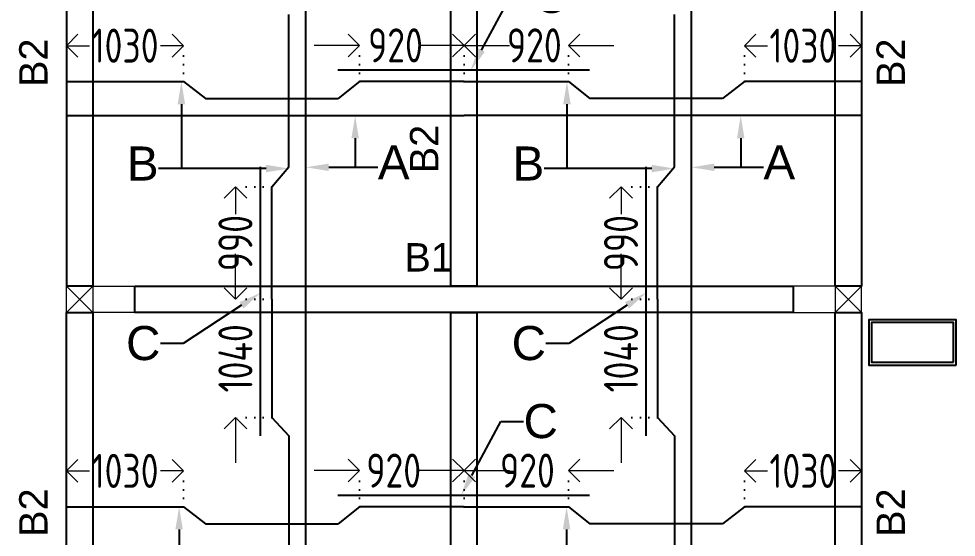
# Model space of a CAD drawing. Header units: inches. Extents: x -605 to 2991212, y -2872845 to 0.
# Drawn here: x 2823513 to 2831770, y -2103222 to -2098657 of the extents above; entities that cross this region are included whole.
import ezdxf
from ezdxf import colors
from ezdxf.entities.mleader import LeaderData, LeaderLine
from ezdxf.enums import TextEntityAlignment as Align
from ezdxf.math import Vec2, Vec3

# ---------------------------------------------------------------- set-up
doc = ezdxf.new("R2010")
doc.units = ezdxf.units.IN
doc.header["$LTSCALE"] = 600
doc.header["$MEASUREMENT"] = 0
doc.linetypes.add('DOT2', pattern=[0.125, 0, -0.125])
for name, color, linetype, lineweight in [('rDIMension', 1, 'Continuous', 18), ('rRCC 2', 40, 'Continuous', 15), ('rREINF 1', 1, 'Continuous', 25)]:
    doc.layers.add(name, color=color, linetype=linetype, lineweight=lineweight)
doc.layers.add('see level', color=2, linetype='Continuous')
doc.styles.add('DIM', font='geniso.shx', dxfattribs={"width": 0.85})
doc.styles.get("Standard").update_dxf_attribs({"font": 'arial.ttf'})
doc.dimstyles.new('ST-100', dxfattribs={"dimscale": 100, "dimtxt": 2.5, "dimasz": 2, "dimexe": 0.18, "dimexo": 0.0625, "dimgap": 0.2, "dimtad": 0, "dimdec": 0, "dimzin": 0, "dimdsep": 46, "dimtxsty": 'DIM', "dimblk": 'OPEN90', "dimcen": 0.09, "dimclrd": 256, "dimclrt": 7, "dimadec": 0, "dimazin": 0, "dimtfac": 1, "dimtdec": 0, "dimtofl": 0, "dimtmove": 0, "dimatfit": 3, "dimldrblk": 'OPEN90', "dimfxl": 1, "dimtolj": 1, "dimtzin": 0, "dimlwd": -1, "dimarcsym": 0})

# ---------------------------------------------------------------- blocks, each defined once
blk = doc.blocks.new('_Open90')
at = {"color": 0, "linetype": 'ByBlock', "lineweight": -2}
for p, q in [((-0.5, 0.5), (0, 0)), ((0, 0), (-1, 0)), ((0, 0), (-0.5, -0.5))]:
    blk.add_line(p, q, dxfattribs=at)
blk = doc.blocks.new('*D388')
at = {"layer": 'Defpoints', "color": 0, "linetype": 'ByBlock', "transparency": 16777216}
for p in [(2824964.7, -2098893.9), (2823934.7, -2099209.7), (2824964.7, -2099209.7)]:
    blk.add_point(p, dxfattribs=at)
at = {"layer": 'rDIMension', "color": 0, "linetype": 'DOT2', "lineweight": -2, "transparency": 16777216}
for p, q in [((2823934.7, -2099209.7), (2823934.7, -2098893.9)), ((2824964.7, -2099209.7), (2824964.7, -2098893.9))]:
    blk.add_line(p, q, dxfattribs=at)
at = {"layer": 'rDIMension', "transparency": 16777216}
for p, q in [((2824134.7, -2098893.9), (2824136.3, -2098893.9)), ((2824764.7, -2098893.9), (2824763, -2098893.9))]:
    blk.add_line(p, q, dxfattribs=at)
at = {"layer": 'rDIMension', "linetype": 'ByBlock', "transparency": 16777216, "xscale": 200, "yscale": 200, "zscale": 200, "rotation": 180}
blk.add_blockref('_Open90', (2823934.7, -2098893.9), dxfattribs=at)
at = {"layer": 'rDIMension', "linetype": 'ByBlock', "transparency": 16777216, "xscale": 200, "yscale": 200, "zscale": 200}
blk.add_blockref('_Open90', (2824964.7, -2098893.9), dxfattribs=at)
at = {"layer": 'rDIMension', "color": 7, "linetype": 'ByBlock', "transparency": 16777216, "insert": (2824449.7, -2098893.9), "char_height": 300, "attachment_point": 5, "style": 'DIM'}
blk.add_mtext('\\A1;1030', dxfattribs=at)
blk = doc.blocks.new('*D389')
at = {"layer": 'Defpoints', "color": 0, "linetype": 'ByBlock', "transparency": 16777216}
for p in [(2827434.7, -2098891.3), (2826514.7, -2099209.7), (2827434.7, -2099209.7)]:
    blk.add_point(p, dxfattribs=at)
at = {"layer": 'rDIMension', "transparency": 16777216}
for p, q in [((2826314.7, -2098891.3), (2826114.7, -2098891.3)), ((2827634.7, -2098891.3), (2827834.7, -2098891.3))]:
    blk.add_line(p, q, dxfattribs=at)
at = {"layer": 'rDIMension', "color": 0, "linetype": 'DOT2', "lineweight": -2, "transparency": 16777216}
for p, q in [((2826514.7, -2099209.7), (2826514.7, -2098891.3)), ((2827434.7, -2099209.7), (2827434.7, -2098891.3))]:
    blk.add_line(p, q, dxfattribs=at)
at = {"layer": 'rDIMension', "linetype": 'ByBlock', "transparency": 16777216, "xscale": 200, "yscale": 200, "zscale": 200}
blk.add_blockref('_Open90', (2826514.7, -2098891.3), dxfattribs=at)
at = {"layer": 'rDIMension', "linetype": 'ByBlock', "transparency": 16777216, "xscale": 200, "yscale": 200, "zscale": 200, "rotation": 180}
blk.add_blockref('_Open90', (2827434.7, -2098891.3), dxfattribs=at)
at = {"layer": 'rDIMension', "color": 7, "linetype": 'ByBlock', "transparency": 16777216, "insert": (2826831, -2098891.3), "char_height": 300, "attachment_point": 5, "style": 'DIM'}
blk.add_mtext('\\A1;920', dxfattribs=at)
blk = doc.blocks.new('*D390')
at = {"layer": 'Defpoints', "color": 0, "linetype": 'ByBlock', "transparency": 16777216}
for p in [(2829904.7, -2098893.9), (2829904.7, -2099209.7), (2830934.7, -2099209.7)]:
    blk.add_point(p, dxfattribs=at)
at = {"layer": 'rDIMension', "color": 0, "linetype": 'DOT2', "lineweight": -2, "transparency": 16777216}
for p, q in [((2829904.7, -2099209.7), (2829904.7, -2098893.9)), ((2830934.7, -2099209.7), (2830934.7, -2098893.9))]:
    blk.add_line(p, q, dxfattribs=at)
at = {"layer": 'rDIMension', "transparency": 16777216}
for p, q in [((2830104.7, -2098893.9), (2830106.3, -2098893.9)), ((2830734.7, -2098893.9), (2830733, -2098893.9))]:
    blk.add_line(p, q, dxfattribs=at)
at = {"layer": 'rDIMension', "linetype": 'ByBlock', "transparency": 16777216, "xscale": 200, "yscale": 200, "zscale": 200, "rotation": 180}
blk.add_blockref('_Open90', (2829904.7, -2098893.9), dxfattribs=at)
at = {"layer": 'rDIMension', "linetype": 'ByBlock', "transparency": 16777216, "xscale": 200, "yscale": 200, "zscale": 200}
blk.add_blockref('_Open90', (2830934.7, -2098893.9), dxfattribs=at)
at = {"layer": 'rDIMension', "color": 7, "linetype": 'ByBlock', "transparency": 16777216, "insert": (2830419.7, -2098893.9), "char_height": 300, "attachment_point": 5, "style": 'DIM'}
blk.add_mtext('\\A1;1030', dxfattribs=at)
blk = doc.blocks.new('*D391')
at = {"layer": 'Defpoints', "color": 0, "linetype": 'ByBlock', "transparency": 16777216}
for p in [(2827434.7, -2098891.3), (2827434.7, -2099209.7), (2828354.7, -2099209.7)]:
    blk.add_point(p, dxfattribs=at)
at = {"layer": 'rDIMension', "transparency": 16777216}
for p, q in [((2827234.7, -2098891.3), (2827034.7, -2098891.3)), ((2828554.7, -2098891.3), (2828754.7, -2098891.3))]:
    blk.add_line(p, q, dxfattribs=at)
at = {"layer": 'rDIMension', "color": 0, "linetype": 'DOT2', "lineweight": -2, "transparency": 16777216}
for p, q in [((2827434.7, -2099209.7), (2827434.7, -2098891.3)), ((2828354.7, -2099209.7), (2828354.7, -2098891.3))]:
    blk.add_line(p, q, dxfattribs=at)
at = {"layer": 'rDIMension', "linetype": 'ByBlock', "transparency": 16777216, "xscale": 200, "yscale": 200, "zscale": 200}
blk.add_blockref('_Open90', (2827434.7, -2098891.3), dxfattribs=at)
at = {"layer": 'rDIMension', "linetype": 'ByBlock', "transparency": 16777216, "xscale": 200, "yscale": 200, "zscale": 200, "rotation": 180}
blk.add_blockref('_Open90', (2828354.7, -2098891.3), dxfattribs=at)
at = {"layer": 'rDIMension', "color": 7, "linetype": 'ByBlock', "transparency": 16777216, "insert": (2828054, -2098891.3), "char_height": 300, "attachment_point": 5, "style": 'DIM'}
blk.add_mtext('\\A1;920', dxfattribs=at)
blk = doc.blocks.new('*D392')
at = {"layer": 'Defpoints', "color": 0, "linetype": 'ByBlock', "transparency": 16777216}
for p in [(2824964.7, -2102638), (2823934.7, -2102953.7), (2824964.7, -2102953.7)]:
    blk.add_point(p, dxfattribs=at)
at = {"layer": 'rDIMension', "color": 0, "linetype": 'DOT2', "lineweight": -2, "transparency": 16777216}
for p, q in [((2823934.7, -2102953.7), (2823934.7, -2102638)), ((2824964.7, -2102953.7), (2824964.7, -2102638))]:
    blk.add_line(p, q, dxfattribs=at)
at = {"layer": 'rDIMension', "transparency": 16777216}
for p, q in [((2824134.7, -2102638), (2824136.3, -2102638)), ((2824764.7, -2102638), (2824763, -2102638))]:
    blk.add_line(p, q, dxfattribs=at)
at = {"layer": 'rDIMension', "linetype": 'ByBlock', "transparency": 16777216, "xscale": 200, "yscale": 200, "zscale": 200, "rotation": 180}
blk.add_blockref('_Open90', (2823934.7, -2102638), dxfattribs=at)
at = {"layer": 'rDIMension', "linetype": 'ByBlock', "transparency": 16777216, "xscale": 200, "yscale": 200, "zscale": 200}
blk.add_blockref('_Open90', (2824964.7, -2102638), dxfattribs=at)
at = {"layer": 'rDIMension', "color": 7, "linetype": 'ByBlock', "transparency": 16777216, "insert": (2824449.7, -2102638), "char_height": 300, "attachment_point": 5, "style": 'DIM'}
blk.add_mtext('\\A1;1030', dxfattribs=at)
blk = doc.blocks.new('*D393')
at = {"layer": 'Defpoints', "color": 0, "linetype": 'ByBlock', "transparency": 16777216}
for p in [(2827434.7, -2102635.3), (2826514.7, -2102953.7), (2827434.7, -2102953.7)]:
    blk.add_point(p, dxfattribs=at)
at = {"layer": 'rDIMension', "transparency": 16777216}
for p, q in [((2826314.7, -2102635.3), (2826114.7, -2102635.3)), ((2827634.7, -2102635.3), (2827834.7, -2102635.3))]:
    blk.add_line(p, q, dxfattribs=at)
at = {"layer": 'rDIMension', "color": 0, "linetype": 'DOT2', "lineweight": -2, "transparency": 16777216}
for p, q in [((2826514.7, -2102953.7), (2826514.7, -2102635.3)), ((2827434.7, -2102953.7), (2827434.7, -2102635.3))]:
    blk.add_line(p, q, dxfattribs=at)
at = {"layer": 'rDIMension', "linetype": 'ByBlock', "transparency": 16777216, "xscale": 200, "yscale": 200, "zscale": 200}
blk.add_blockref('_Open90', (2826514.7, -2102635.3), dxfattribs=at)
at = {"layer": 'rDIMension', "linetype": 'ByBlock', "transparency": 16777216, "xscale": 200, "yscale": 200, "zscale": 200, "rotation": 180}
blk.add_blockref('_Open90', (2827434.7, -2102635.3), dxfattribs=at)
at = {"layer": 'rDIMension', "color": 7, "linetype": 'ByBlock', "transparency": 16777216, "insert": (2826815.5, -2102635.3), "char_height": 300, "attachment_point": 5, "style": 'DIM'}
blk.add_mtext('\\A1;920', dxfattribs=at)
blk = doc.blocks.new('*D394')
at = {"layer": 'Defpoints', "color": 0, "linetype": 'ByBlock', "transparency": 16777216}
for p in [(2829904.7, -2102638), (2829904.7, -2102953.7), (2830934.7, -2102953.7)]:
    blk.add_point(p, dxfattribs=at)
at = {"layer": 'rDIMension', "color": 0, "linetype": 'DOT2', "lineweight": -2, "transparency": 16777216}
for p, q in [((2829904.7, -2102953.7), (2829904.7, -2102638)), ((2830934.7, -2102953.7), (2830934.7, -2102638))]:
    blk.add_line(p, q, dxfattribs=at)
at = {"layer": 'rDIMension', "transparency": 16777216}
for p, q in [((2830104.7, -2102638), (2830106.3, -2102638)), ((2830734.7, -2102638), (2830733, -2102638))]:
    blk.add_line(p, q, dxfattribs=at)
at = {"layer": 'rDIMension', "linetype": 'ByBlock', "transparency": 16777216, "xscale": 200, "yscale": 200, "zscale": 200, "rotation": 180}
blk.add_blockref('_Open90', (2829904.7, -2102638), dxfattribs=at)
at = {"layer": 'rDIMension', "linetype": 'ByBlock', "transparency": 16777216, "xscale": 200, "yscale": 200, "zscale": 200}
blk.add_blockref('_Open90', (2830934.7, -2102638), dxfattribs=at)
at = {"layer": 'rDIMension', "color": 7, "linetype": 'ByBlock', "transparency": 16777216, "insert": (2830419.7, -2102638), "char_height": 300, "attachment_point": 5, "style": 'DIM'}
blk.add_mtext('\\A1;1030', dxfattribs=at)
blk = doc.blocks.new('*D278')
at = {"layer": 'Defpoints', "color": 0, "linetype": 'ByBlock', "transparency": 16777216}
for p in [(2825742.2, -2101126.9), (2825421.5, -2102166.9), (2825742.2, -2102166.9)]:
    blk.add_point(p, dxfattribs=at)
at = {"layer": 'rDIMension', "transparency": 16777216}
for p, q in [((2825421.5, -2100926.9), (2825421.5, -2100726.9)), ((2825421.5, -2102366.9), (2825421.5, -2102566.9))]:
    blk.add_line(p, q, dxfattribs=at)
at = {"layer": 'rDIMension', "color": 0, "linetype": 'DOT2', "lineweight": -2, "transparency": 16777216}
for p, q in [((2825742.2, -2101126.9), (2825421.5, -2101126.9)), ((2825742.2, -2102166.9), (2825421.5, -2102166.9))]:
    blk.add_line(p, q, dxfattribs=at)
at = {"layer": 'rDIMension', "linetype": 'ByBlock', "transparency": 16777216, "xscale": 200, "yscale": 200, "zscale": 200}
for p, rotation in [((2825421.5, -2101126.9), 270), ((2825421.5, -2102166.9), 90)]:
    blk.add_blockref('_Open90', p, dxfattribs=dict(at, rotation=rotation))
at = {"layer": 'rDIMension', "color": 7, "linetype": 'ByBlock', "transparency": 16777216, "insert": (2825421.5, -2101646.9), "char_height": 300, "attachment_point": 5, "rotation": 90, "style": 'DIM'}
blk.add_mtext('\\A1;1040', dxfattribs=at)
blk = doc.blocks.new('*D303')
at = {"layer": 'Defpoints', "color": 0, "linetype": 'ByBlock', "transparency": 16777216}
for p in [(2829138, -2101126.9), (2828817.3, -2102166.9), (2829138, -2102166.9)]:
    blk.add_point(p, dxfattribs=at)
at = {"layer": 'rDIMension', "transparency": 16777216}
for p, q in [((2828817.3, -2100926.9), (2828817.3, -2100726.9)), ((2828817.3, -2102366.9), (2828817.3, -2102566.9))]:
    blk.add_line(p, q, dxfattribs=at)
at = {"layer": 'rDIMension', "color": 0, "linetype": 'DOT2', "lineweight": -2, "transparency": 16777216}
for p, q in [((2829138, -2101126.9), (2828817.3, -2101126.9)), ((2829138, -2102166.9), (2828817.3, -2102166.9))]:
    blk.add_line(p, q, dxfattribs=at)
at = {"layer": 'rDIMension', "linetype": 'ByBlock', "transparency": 16777216, "xscale": 200, "yscale": 200, "zscale": 200}
for p, rotation in [((2828817.3, -2101126.9), 270), ((2828817.3, -2102166.9), 90)]:
    blk.add_blockref('_Open90', p, dxfattribs=dict(at, rotation=rotation))
at = {"layer": 'rDIMension', "color": 7, "linetype": 'ByBlock', "transparency": 16777216, "insert": (2828817.3, -2101646.9), "char_height": 300, "attachment_point": 5, "rotation": 90, "style": 'DIM'}
blk.add_mtext('\\A1;1040', dxfattribs=at)
blk = doc.blocks.new('*D304')
at = {"layer": 'Defpoints', "color": 0, "linetype": 'ByBlock', "transparency": 16777216}
for p in [(2828354.7, -2102635.3), (2827434.7, -2102953.7), (2828354.7, -2102953.7)]:
    blk.add_point(p, dxfattribs=at)
at = {"layer": 'rDIMension', "transparency": 16777216}
for p, q in [((2827234.7, -2102635.3), (2827034.7, -2102635.3)), ((2828554.7, -2102635.3), (2828754.7, -2102635.3))]:
    blk.add_line(p, q, dxfattribs=at)
at = {"layer": 'rDIMension', "color": 0, "linetype": 'DOT2', "lineweight": -2, "transparency": 16777216}
for p, q in [((2827434.7, -2102953.7), (2827434.7, -2102635.3)), ((2828354.7, -2102953.7), (2828354.7, -2102635.3))]:
    blk.add_line(p, q, dxfattribs=at)
at = {"layer": 'rDIMension', "linetype": 'ByBlock', "transparency": 16777216, "xscale": 200, "yscale": 200, "zscale": 200}
blk.add_blockref('_Open90', (2827434.7, -2102635.3), dxfattribs=at)
at = {"layer": 'rDIMension', "linetype": 'ByBlock', "transparency": 16777216, "xscale": 200, "yscale": 200, "zscale": 200, "rotation": 180}
blk.add_blockref('_Open90', (2828354.7, -2102635.3), dxfattribs=at)
at = {"layer": 'rDIMension', "color": 7, "linetype": 'ByBlock', "transparency": 16777216, "insert": (2827993.1, -2102635.3), "char_height": 300, "attachment_point": 5, "style": 'DIM'}
blk.add_mtext('\\A1;920', dxfattribs=at)
blk = doc.blocks.new('*D279')
at = {"layer": 'Defpoints', "color": 0, "linetype": 'ByBlock', "transparency": 16777216}
for p in [(2825421.5, -2100136.9), (2825742.2, -2100136.9), (2825742.2, -2101126.9)]:
    blk.add_point(p, dxfattribs=at)
at = {"layer": 'rDIMension', "color": 0, "linetype": 'DOT2', "lineweight": -2, "transparency": 16777216}
for p, q in [((2825742.2, -2100136.9), (2825421.5, -2100136.9)), ((2825742.2, -2101126.9), (2825421.5, -2101126.9))]:
    blk.add_line(p, q, dxfattribs=at)
at = {"layer": 'rDIMension', "transparency": 16777216}
for p, q in [((2825421.5, -2100336.9), (2825421.5, -2100376.6)), ((2825421.5, -2100926.9), (2825421.5, -2100887.3))]:
    blk.add_line(p, q, dxfattribs=at)
at = {"layer": 'rDIMension', "linetype": 'ByBlock', "transparency": 16777216, "xscale": 200, "yscale": 200, "zscale": 200}
for p, rotation in [((2825421.5, -2100136.9), 90), ((2825421.5, -2101126.9), 270)]:
    blk.add_blockref('_Open90', p, dxfattribs=dict(at, rotation=rotation))
at = {"layer": 'rDIMension', "color": 7, "linetype": 'ByBlock', "transparency": 16777216, "insert": (2825421.5, -2100631.9), "char_height": 300, "attachment_point": 5, "rotation": 90, "style": 'DIM'}
blk.add_mtext('\\A1;990', dxfattribs=at)
blk = doc.blocks.new('*D281')
at = {"layer": 'Defpoints', "color": 0, "linetype": 'ByBlock', "transparency": 16777216}
for p in [(2828817.3, -2100136.9), (2829138, -2100136.9), (2829138, -2101126.9)]:
    blk.add_point(p, dxfattribs=at)
at = {"layer": 'rDIMension', "color": 0, "linetype": 'DOT2', "lineweight": -2, "transparency": 16777216}
for p, q in [((2829138, -2100136.9), (2828817.3, -2100136.9)), ((2829138, -2101126.9), (2828817.3, -2101126.9))]:
    blk.add_line(p, q, dxfattribs=at)
at = {"layer": 'rDIMension', "transparency": 16777216}
for p, q in [((2828817.3, -2100336.9), (2828817.3, -2100376.6)), ((2828817.3, -2100926.9), (2828817.3, -2100887.3))]:
    blk.add_line(p, q, dxfattribs=at)
at = {"layer": 'rDIMension', "linetype": 'ByBlock', "transparency": 16777216, "xscale": 200, "yscale": 200, "zscale": 200}
for p, rotation in [((2828817.3, -2100136.9), 90), ((2828817.3, -2101126.9), 270)]:
    blk.add_blockref('_Open90', p, dxfattribs=dict(at, rotation=rotation))
at = {"layer": 'rDIMension', "color": 7, "linetype": 'ByBlock', "transparency": 16777216, "insert": (2828817.3, -2100631.9), "char_height": 300, "attachment_point": 5, "rotation": 90, "style": 'DIM'}
blk.add_mtext('\\A1;990', dxfattribs=at)

msp = doc.modelspace()

# ---------------------------------------------------------------- linework, layer by layer
at = {"color": 4, "linetype": 'ByBlock'}
for points in [[(2826042.2, -2101126.9), (2826042.2, -2097452.5)], [(2829438, -2101126.9), (2829438, -2097452.5)], [(2825892.2, -2099960.1), (2825892.2, -2098619.3)], [(2829288, -2099960.1), (2829288, -2098619.3)], [(2828540.7, -2099109.7), (2826324.2, -2099109.7)], [(2823934.7, -2099209.7), (2824964.7, -2099209.7), (2825157.9, -2099359.7)], [(2827434.7, -2099209.7), (2826514.7, -2099209.7), (2826326.4, -2099359.7)], [(2827434.7, -2099209.7), (2828354.7, -2099209.7), (2828542.9, -2099359.7)], [(2830934.7, -2099209.7), (2829904.7, -2099209.7), (2829711.4, -2099359.7)], [(2825157.9, -2099359.7), (2826326.4, -2099359.7)], [(2829711.4, -2099359.7), (2828542.9, -2099359.7)], [(2823934.7, -2099509.7), (2827434.7, -2099509.7)], [(2830934.7, -2099509.7), (2827434.7, -2099509.7)], [(2825642.2, -2102328.8), (2825642.2, -2099960.1)], [(2825742.2, -2101126.9), (2825742.2, -2100136.9), (2825892.2, -2099960.1)], [(2829038, -2102328.8), (2829038, -2099960.1)], [(2829138, -2101126.9), (2829138, -2100136.9), (2829288, -2099960.1)], [(2825742.2, -2101126.9), (2825742.2, -2102166.9), (2825892.2, -2102328.8)], [(2826042.2, -2105016.9), (2826042.2, -2101126.9)], [(2829138, -2101126.9), (2829138, -2102166.9), (2829288, -2102328.8)], [(2829438, -2105016.9), (2829438, -2101126.9)], [(2825892.2, -2102328.8), (2825892.2, -2103815.1)], [(2829288, -2102328.8), (2829288, -2103815.1)], [(2828540.7, -2102853.7), (2826324.2, -2102853.7)], [(2823934.7, -2102953.7), (2824964.7, -2102953.7), (2825157.9, -2103103.7)], [(2827434.7, -2102953.7), (2826514.7, -2102953.7), (2826326.4, -2103103.7)], [(2827434.7, -2102953.7), (2828354.7, -2102953.7), (2828542.9, -2103103.7)], [(2830934.7, -2102953.7), (2829904.7, -2102953.7), (2829711.4, -2103103.7)], [(2825157.9, -2103103.7), (2826326.4, -2103103.7)], [(2829711.4, -2103103.7), (2828542.9, -2103103.7)]]:
    msp.add_lwpolyline(points, dxfattribs=at)
at = {"color": 1, "linetype": 'ByBlock'}
for points in [[(2823936.9, -2097567.5), (2824164.7, -2097567.5), (2824164.7, -2101011.9), (2823936.9, -2101011.9)], [(2827319.7, -2097567.5), (2827547.5, -2097567.5), (2827547.5, -2101011.9), (2827319.7, -2101011.9)], [(2830704.7, -2097567.5), (2830934.7, -2097567.5), (2830934.7, -2101011.9), (2830704.7, -2101011.9)], [(2824534.7, -2101011.9), (2830334.7, -2101011.9), (2830334.7, -2101241.9), (2824534.7, -2101241.9)], [(2823934.7, -2101241.9), (2824164.7, -2101241.9), (2824164.7, -2104901.9), (2823934.7, -2104901.9)], [(2827317.5, -2101241.9), (2827547.5, -2101241.9), (2827547.5, -2104901.9), (2827317.5, -2104901.9)], [(2830704.7, -2101241.9), (2830934.7, -2101241.9), (2830934.7, -2104901.9), (2830704.7, -2104901.9)]]:
    msp.add_lwpolyline(points, close=True, dxfattribs=at)
at = {"color": 6, "linetype": 'ByBlock'}
msp.add_lwpolyline([(2831769.7, -2101706.9), (2831769.7, -2101306.9), (2830999.7, -2101306.9), (2830999.7, -2101706.9)], close=True, dxfattribs=at)
at = {"color": 3, "linetype": 'ByBlock'}
msp.add_lwpolyline([(2831744.7, -2101681.9), (2831744.7, -2101331.9), (2831024.7, -2101331.9), (2831024.7, -2101681.9)], close=True, dxfattribs=at)
at = {"layer": 'rRCC 2', "color": 6}
for p, q in [((2823934.7, -2101011.9), (2824164.7, -2101241.9)), ((2823934.7, -2101241.9), (2824164.7, -2101011.9)), ((2830934.7, -2101011.9), (2830704.7, -2101241.9)), ((2830934.7, -2101241.9), (2830704.7, -2101011.9))]:
    msp.add_line(p, q, dxfattribs=at)
for points in [[(2823934.7, -2101241.9), (2823934.7, -2101011.9), (2824534.7, -2101011.9), (2824534.7, -2101241.9)], [(2823934.7, -2101011.9), (2824164.7, -2101011.9), (2824164.7, -2101241.9), (2823934.7, -2101241.9)], [(2830934.7, -2101241.9), (2830934.7, -2101011.9), (2830334.7, -2101011.9), (2830334.7, -2101241.9)], [(2830934.7, -2101011.9), (2830704.7, -2101011.9), (2830704.7, -2101241.9), (2830934.7, -2101241.9)]]:
    msp.add_lwpolyline(points, close=True, dxfattribs=at)
at = {"layer": 'see level', "color": 4, "linetype": 'ByBlock', "lineweight": 20}
msp.add_line((2824164.7, -2101011.9), (2823934.7, -2101011.9), dxfattribs=at)

# ---------------------------------------------------------------- texts
at = {"layer": 'rRCC 2'}
for p in [(2823642, -2099044.4), (2831192.4, -2099044.4), (2827083.3, -2099804.2), (2823642, -2103005.6), (2831192.4, -2103005.6)]:
    msp.add_text('B2', height=250, rotation=90, dxfattribs=at).set_placement(p, align=Align.MIDDLE_CENTER)
msp.add_text('B1', height=250, dxfattribs=at).set_placement((2827123.4, -2100757.7), align=Align.MIDDLE_CENTER)

# ---------------------------------------------------------------- dimensions: what is measured, and where the dimension line sits
at = {"layer": 'rDIMension', "color": 1, "linetype": 'ByBlock'}
for base, p1, p2, override, picture, middle in [((2824964.7, -2098893.9), (2823934.7, -2099209.7), (2824964.7, -2099209.7), {"dimtxt": 3, "dimasz": 2, "dimexe": 0, "dimexo": 0, "dimtmove": 1, "dimfxl": 1.25, "dimtfillclr": 256, "dimarcsym": 2}, '*D388', (2824449.7, -2098893.9)), ((2827434.7, -2098891.3), (2826514.7, -2099209.7), (2827434.7, -2099209.7), {"dimtxt": 3, "dimexe": 0, "dimexo": 0, "dimtmove": 1, "dimfxl": 1.25, "dimtfillclr": 256, "dimarcsym": 2}, '*D389', (2826831, -2098891.3)), ((2824964.7, -2102638), (2823934.7, -2102953.7), (2824964.7, -2102953.7), {"dimtxt": 3, "dimasz": 2, "dimexe": 0, "dimexo": 0, "dimtmove": 1, "dimfxl": 1.25, "dimtfillclr": 256, "dimarcsym": 2}, '*D392', (2824449.7, -2102638)), ((2827434.7, -2102635.3), (2826514.7, -2102953.7), (2827434.7, -2102953.7), {"dimtxt": 3, "dimexe": 0, "dimexo": 0, "dimtmove": 1, "dimfxl": 1.25, "dimtfillclr": 256, "dimarcsym": 2}, '*D393', (2826815.5, -2102635.3))]:
    dim = msp.add_linear_dim(base=base, p1=p1, p2=p2, dimstyle='ST-100', override=override, dxfattribs=at)
    dim.commit()
    dim.dimension.update_dxf_attribs({"geometry": picture, "text_midpoint": middle, "dimtype": 160})
for base, p1, p2, override, picture, middle in [((2827434.7, -2098891.3), (2828354.7, -2099209.7), (2827434.7, -2099209.7), {"dimtxt": 3, "dimexe": 0, "dimexo": 0, "dimtmove": 1, "dimfxl": 1.25, "dimtfillclr": 256, "dimarcsym": 2}, '*D391', (2828054, -2098891.3)), ((2829904.7, -2098893.9), (2830934.7, -2099209.7), (2829904.7, -2099209.7), {"dimtxt": 3, "dimasz": 2, "dimexe": 0, "dimexo": 0, "dimtmove": 1, "dimfxl": 1.25, "dimtfillclr": 256, "dimarcsym": 2}, '*D390', (2830419.7, -2098893.9)), ((2829904.7, -2102638), (2830934.7, -2102953.7), (2829904.7, -2102953.7), {"dimtxt": 3, "dimasz": 2, "dimexe": 0, "dimexo": 0, "dimtmove": 1, "dimfxl": 1.25, "dimtfillclr": 256, "dimarcsym": 2}, '*D394', (2830419.7, -2102638))]:
    dim = msp.add_linear_dim(base=base, p1=p1, p2=p2, angle=180, dimstyle='ST-100', override=override, dxfattribs=at)
    dim.commit()
    dim.dimension.update_dxf_attribs({"geometry": picture, "text_midpoint": middle, "dimtype": 160})
for base, p1, p2, picture, middle in [((2825421.5, -2100136.9), (2825742.2, -2101126.9), (2825742.2, -2100136.9), '*D279', (2825421.5, -2100631.9)), ((2828817.3, -2100136.9), (2829138, -2101126.9), (2829138, -2100136.9), '*D281', (2828817.3, -2100631.9)), ((2825421.5, -2102166.9), (2825742.2, -2101126.9), (2825742.2, -2102166.9), '*D278', (2825421.5, -2101646.9)), ((2828817.3, -2102166.9), (2829138, -2101126.9), (2829138, -2102166.9), '*D303', (2828817.3, -2101646.9))]:
    dim = msp.add_linear_dim(base=base, p1=p1, p2=p2, angle=90, dimstyle='ST-100', override={"dimtxt": 3, "dimexe": 0, "dimexo": 0, "dimtmove": 1, "dimfxl": 1.25, "dimtfillclr": 256, "dimarcsym": 2}, dxfattribs=at)
    dim.commit()
    dim.dimension.update_dxf_attribs({"geometry": picture, "text_midpoint": middle})
at = {"layer": 'rDIMension', "color": 4, "linetype": 'ByBlock'}
dim = msp.add_linear_dim(base=(2828354.7, -2102635.3), p1=(2827434.7, -2102953.7), p2=(2828354.7, -2102953.7), dimstyle='ST-100', override={"dimtxt": 3, "dimexe": 0, "dimexo": 0, "dimtmove": 1, "dimfxl": 1.25, "dimtfillclr": 256, "dimarcsym": 2}, dxfattribs=at)
dim.commit()
dim.dimension.update_dxf_attribs({"geometry": '*D304', "text_midpoint": (2827993.1, -2102635.3), "dimtype": 160})

# ---------------------------------------------------------------- leaders
at = {"layer": 'rREINF 1', "color": 3, "linetype": 'ByBlock'}
ml = msp.add_multileader_mtext('Standard', dxfattribs=at)
ml.set_content('C', color=3)
ml.set_leader_properties()
ml.build(insert=Vec2(0, 0))
ml.multileader.update_dxf_attribs({"text_top_attachment_type": 0, "text_bottom_attachment_type": 0, "dogleg_length": 200, "arrow_head_size": 200})
ctx = ml.context
ctx.base_point, ctx.char_height, ctx.arrow_head_size, ctx.landing_gap_size, ctx.plane_origin = Vec3(2828043.6, -2098457.8), 300, 200, 0.09, Vec3(2827072.8, -2099360.3)
notes = []
notes.append((ctx, [(0, (1, 1, 0), (2827843.6, -2098457.8), (1, 0), 200, [(0, [(2827494.2, -2099109.7)], 256, [])])]))
ctx.mtext.insert, ctx.mtext.flow_direction = Vec3(2828043.7, -2098305.2), 5
ml = msp.add_multileader_mtext('Standard', dxfattribs=at)
ml.set_content('B', color=3)
ml.set_leader_properties()
ml.build(insert=Vec2(0, 0))
ml.multileader.update_dxf_attribs({"text_top_attachment_type": 0, "text_bottom_attachment_type": 0, "dogleg_length": 200, "arrow_head_size": 200})
ctx = ml.context
ctx.base_point, ctx.char_height, ctx.arrow_head_size, ctx.landing_gap_size, ctx.plane_origin = Vec3(2824518.7, -2099976), 300, 200, 0.09, Vec3(2824979.6, -2099382.8)
ctx.text_align_type = 2
notes.append((ctx, [(0, (1, 1, 0), (2824945.4, -2099976), (-1, 0), 200, [(0, [(2824945.4, -2099209.7)], 256, [])])]))
ctx.mtext.insert, ctx.mtext.alignment, ctx.mtext.flow_direction = Vec3(2824745.3, -2099781.6), 3, 5
ml = msp.add_multileader_mtext('Standard', dxfattribs=at)
ml.set_content('B', color=3)
ml.set_leader_properties()
ml.build(insert=Vec2(0, 0))
ml.multileader.update_dxf_attribs({"text_top_attachment_type": 0, "text_bottom_attachment_type": 0, "dogleg_length": 200, "arrow_head_size": 200})
ctx = ml.context
ctx.base_point, ctx.char_height, ctx.arrow_head_size, ctx.landing_gap_size, ctx.plane_origin = Vec3(2827914.5, -2099976), 300, 200, 0.09, Vec3(2828375.4, -2099382.8)
ctx.text_align_type = 2
notes.append((ctx, [(0, (1, 1, 0), (2828341.2, -2099976), (-1, 0), 200, [(0, [(2828341.2, -2099209.7)], 256, [])])]))
ctx.mtext.insert, ctx.mtext.alignment, ctx.mtext.flow_direction = Vec3(2828141.2, -2099781.6), 3, 5
ml = msp.add_multileader_mtext('Standard', dxfattribs=at)
ml.set_content('A', color=3)
ml.set_leader_properties()
ml.build(insert=Vec2(0, 0))
ml.multileader.update_dxf_attribs({"text_top_attachment_type": 0, "text_bottom_attachment_type": 0, "dogleg_length": 200, "arrow_head_size": 200})
ctx = ml.context
ctx.base_point, ctx.char_height, ctx.arrow_head_size, ctx.landing_gap_size, ctx.plane_origin = Vec3(2826675.8, -2099964.9), 300, 200, 0.09, Vec3(2826629.2, -2099371.6)
notes.append((ctx, [(0, (1, 1, 0), (2826475.8, -2099964.9), (1, 0), 200, [(0, [(2826475.8, -2099509.7)], 256, [])])]))
ctx.mtext.insert, ctx.mtext.flow_direction = Vec3(2826675.9, -2099770.5), 5
ml = msp.add_multileader_mtext('Standard', dxfattribs=at)
ml.set_content('A', color=3)
ml.set_leader_properties()
ml.build(insert=Vec2(0, 0))
ml.multileader.update_dxf_attribs({"text_top_attachment_type": 0, "text_bottom_attachment_type": 0, "dogleg_length": 200, "arrow_head_size": 200})
ctx = ml.context
ctx.base_point, ctx.char_height, ctx.arrow_head_size, ctx.landing_gap_size, ctx.plane_origin = Vec3(2830071.6, -2099964.9), 300, 200, 0.09, Vec3(2830025, -2099371.6)
notes.append((ctx, [(0, (1, 1, 0), (2829871.6, -2099964.9), (1, 0), 200, [(0, [(2829871.6, -2099509.7)], 256, [])])]))
ctx.mtext.insert, ctx.mtext.flow_direction = Vec3(2830071.7, -2099770.5), 5
ml = msp.add_multileader_mtext('Standard', dxfattribs=at)
ml.set_content('', color=3)
ml.set_leader_properties()
ml.build(insert=Vec2(0, 0))
ml.multileader.update_dxf_attribs({"text_top_attachment_type": 0, "text_bottom_attachment_type": 0, "dogleg_length": 200, "arrow_head_size": 200})
ctx = ml.context
ctx.base_point, ctx.char_height, ctx.arrow_head_size, ctx.landing_gap_size, ctx.plane_origin = Vec3(2824891.6, -2099976), 300, 200, 0.09, Vec3(2825695.2, -2099976)
ctx.text_align_type = 2
notes.append((ctx, [(0, (1, 1, 0), (2825091.8, -2099976), (-1, 0), 200, [(0, [(2825892.2, -2099976)], 256, [])])]))
ctx.mtext.insert, ctx.mtext.alignment, ctx.mtext.flow_direction = Vec3(2824891.7, -2099826), 3, 5
ml = msp.add_multileader_mtext('Standard', dxfattribs=at)
ml.set_content('', color=3)
ml.set_leader_properties()
ml.build(insert=Vec2(0, 0))
ml.multileader.update_dxf_attribs({"text_top_attachment_type": 0, "text_bottom_attachment_type": 0, "dogleg_length": 200, "arrow_head_size": 200})
ctx = ml.context
ctx.base_point, ctx.char_height, ctx.arrow_head_size, ctx.landing_gap_size, ctx.plane_origin = Vec3(2826675.8, -2099964.9), 300, 200, 0.09, Vec3(2826059.9, -2099964.9)
notes.append((ctx, [(0, (1, 1, 0), (2826475.8, -2099964.9), (1, 0), 200, [(0, [(2826043, -2099964.9)], 256, [])])]))
ctx.mtext.insert, ctx.mtext.flow_direction = Vec3(2826675.9, -2099814.9), 5
ml = msp.add_multileader_mtext('Standard', dxfattribs=at)
ml.set_content('', color=3)
ml.set_leader_properties()
ml.build(insert=Vec2(0, 0))
ml.multileader.update_dxf_attribs({"text_top_attachment_type": 0, "text_bottom_attachment_type": 0, "dogleg_length": 200, "arrow_head_size": 200})
ctx = ml.context
ctx.base_point, ctx.char_height, ctx.arrow_head_size, ctx.landing_gap_size, ctx.plane_origin = Vec3(2828287.5, -2099976), 300, 200, 0.09, Vec3(2829091, -2099976)
ctx.text_align_type = 2
notes.append((ctx, [(0, (1, 1, 0), (2828487.6, -2099976), (-1, 0), 200, [(0, [(2829288, -2099976)], 256, [])])]))
ctx.mtext.insert, ctx.mtext.alignment, ctx.mtext.flow_direction = Vec3(2828287.5, -2099826), 3, 5
ml = msp.add_multileader_mtext('Standard', dxfattribs=at)
ml.set_content('', color=3)
ml.set_leader_properties()
ml.build(insert=Vec2(0, 0))
ml.multileader.update_dxf_attribs({"text_top_attachment_type": 0, "text_bottom_attachment_type": 0, "dogleg_length": 200, "arrow_head_size": 200})
ctx = ml.context
ctx.base_point, ctx.char_height, ctx.arrow_head_size, ctx.landing_gap_size, ctx.plane_origin = Vec3(2830071.6, -2099964.9), 300, 200, 0.09, Vec3(2829455.7, -2099964.9)
notes.append((ctx, [(0, (1, 1, 0), (2829871.6, -2099964.9), (1, 0), 200, [(0, [(2829438.8, -2099964.9)], 256, [])])]))
ctx.mtext.insert, ctx.mtext.flow_direction = Vec3(2830071.7, -2099814.9), 5
ml = msp.add_multileader_mtext('Standard', dxfattribs=at)
ml.set_content('C', color=3)
ml.set_leader_properties()
ml.build(insert=Vec2(0, 0))
ml.multileader.update_dxf_attribs({"text_top_attachment_type": 0, "text_bottom_attachment_type": 0, "dogleg_length": 200, "arrow_head_size": 200})
ctx = ml.context
ctx.base_point, ctx.char_height, ctx.arrow_head_size, ctx.landing_gap_size, ctx.plane_origin = Vec3(2824495.4, -2101514.9), 300, 200, 0.09, Vec3(2825391.7, -2101112.4)
ctx.text_align_type = 2
notes.append((ctx, [(1, (1, 1, 0), (2824960.8, -2101514.9), (-1, 0), 200, [(0, [(2825642.2, -2101070.5)], 256, [])])]))
ctx.mtext.insert, ctx.mtext.alignment, ctx.mtext.flow_direction = Vec3(2824760.7, -2101362.4), 3, 5
ml = msp.add_multileader_mtext('Standard', dxfattribs=at)
ml.set_content('C', color=3)
ml.set_leader_properties()
ml.build(insert=Vec2(0, 0))
ml.multileader.update_dxf_attribs({"text_top_attachment_type": 0, "text_bottom_attachment_type": 0, "dogleg_length": 200, "arrow_head_size": 200})
ctx = ml.context
ctx.base_point, ctx.char_height, ctx.arrow_head_size, ctx.landing_gap_size, ctx.plane_origin = Vec3(2827891.2, -2101514.9), 300, 200, 0.09, Vec3(2828787.5, -2101112.4)
ctx.text_align_type = 2
notes.append((ctx, [(1, (1, 1, 0), (2828356.6, -2101514.9), (-1, 0), 200, [(0, [(2829038, -2101070.5)], 256, [])])]))
ctx.mtext.insert, ctx.mtext.alignment, ctx.mtext.flow_direction = Vec3(2828156.6, -2101362.4), 3, 5
ml = msp.add_multileader_mtext('Standard', dxfattribs=at)
ml.set_content('C', color=3)
ml.set_leader_properties()
ml.build(insert=Vec2(0, 0))
ml.multileader.update_dxf_attribs({"text_top_attachment_type": 0, "text_bottom_attachment_type": 0, "dogleg_length": 200, "arrow_head_size": 200})
ctx = ml.context
ctx.base_point, ctx.char_height, ctx.arrow_head_size, ctx.landing_gap_size, ctx.plane_origin = Vec3(2827958.5, -2102201.9), 300, 200, 0.09, Vec3(2826987.7, -2103104.4)
notes.append((ctx, [(0, (1, 1, 0), (2827758.5, -2102201.9), (1, 0), 200, [(0, [(2827409.1, -2102853.7)], 256, [])])]))
ctx.mtext.insert, ctx.mtext.flow_direction = Vec3(2827958.6, -2102049.3), 5
ml = msp.add_multileader_mtext('Standard', dxfattribs=at)
ml.set_content('B', color=3)
ml.set_leader_properties()
ml.build(insert=Vec2(0, 0))
ml.multileader.update_dxf_attribs({"text_top_attachment_type": 0, "text_bottom_attachment_type": 0, "dogleg_length": 200, "arrow_head_size": 200})
ctx = ml.context
ctx.base_point, ctx.char_height, ctx.arrow_head_size, ctx.landing_gap_size, ctx.plane_origin = Vec3(2824498.8, -2103720.1), 300, 200, 0.09, Vec3(2824959.6, -2103126.9)
ctx.text_align_type = 2
notes.append((ctx, [(0, (1, 1, 0), (2824925.5, -2103720.1), (-1, 0), 200, [(0, [(2824925.5, -2102953.7)], 256, [])])]))
ctx.mtext.insert, ctx.mtext.alignment, ctx.mtext.flow_direction = Vec3(2824725.4, -2103525.7), 3, 5
ml = msp.add_multileader_mtext('Standard', dxfattribs=at)
ml.set_content('B', color=3)
ml.set_leader_properties()
ml.build(insert=Vec2(0, 0))
ml.multileader.update_dxf_attribs({"text_top_attachment_type": 0, "text_bottom_attachment_type": 0, "dogleg_length": 200, "arrow_head_size": 200})
ctx = ml.context
ctx.base_point, ctx.char_height, ctx.arrow_head_size, ctx.landing_gap_size, ctx.plane_origin = Vec3(2827911.2, -2103720.1), 300, 200, 0.09, Vec3(2828372, -2103126.9)
ctx.text_align_type = 2
notes.append((ctx, [(0, (1, 1, 0), (2828337.9, -2103720.1), (-1, 0), 200, [(0, [(2828337.9, -2102953.7)], 256, [])])]))
ctx.mtext.insert, ctx.mtext.alignment, ctx.mtext.flow_direction = Vec3(2828137.8, -2103525.7), 3, 5
for ctx, leaders in notes:
    for number, flags, end, landing, length, lines in leaders:
        leader = LeaderData()
        leader.index, (leader.has_last_leader_line, leader.has_dogleg_vector, leader.attachment_direction) = number, flags
        leader.last_leader_point, leader.dogleg_vector, leader.dogleg_length = Vec3(end), Vec3(landing), length
        for number, points, colour, breaks in lines:
            line = LeaderLine()
            line.index, line.vertices, line.color, line.breaks = number, Vec3.list(points), colors.encode_raw_color(colour), breaks
            leader.lines.append(line)
        ctx.leaders.append(leader)

doc.saveas('drawing.dxf')
